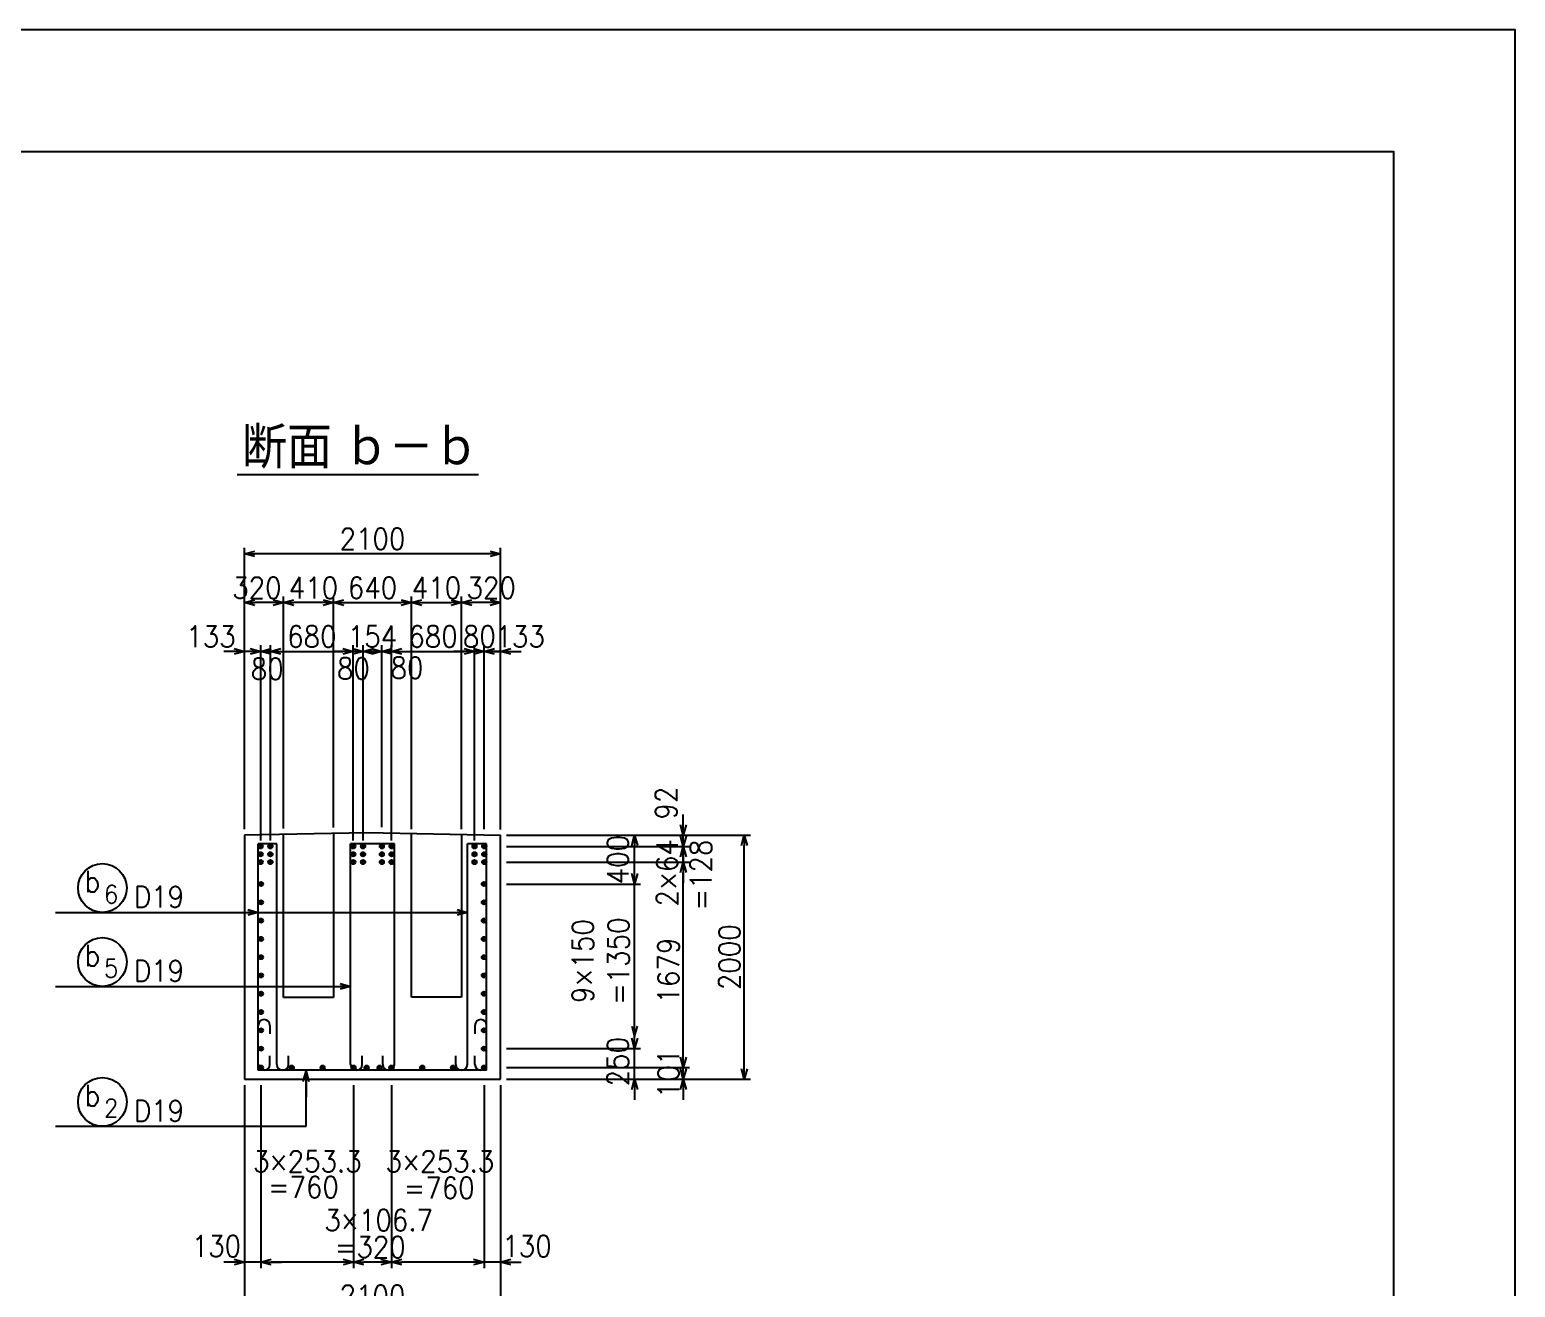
# Model space of a CAD drawing. Extents: x -24090 to 17960, y 77600 to 107300.
# Drawn here: x 5773 to 17960, y 96987 to 107300 of the extents above; entities that cross this region are included whole.
import ezdxf
from ezdxf.enums import TextEntityAlignment as Align

# ---------------------------------------------------------------- set-up
doc = ezdxf.new("R2010")
doc.units = 0
doc.header["$LTSCALE"] = 300
doc.header["$MEASUREMENT"] = 0
doc.layers.get('0').update_dxf_attribs({"linetype": 'CONTINUOUS'})
doc.layers.get('DEFPOINTS').update_dxf_attribs({"linetype": 'CONTINUOUS'})
for name, color, linetype in [('-ねじり鉄筋', 2, 'CONTINUOUS'), ('-コーベル', 2, 'CONTINUOUS'), ('-寸法', 1, 'CONTINUOUS'), ('-引き出し横', 1, 'CONTINUOUS'), ('-引き出し縦', 1, 'CONTINUOUS'), ('-構造', 3, 'CONTINUOUS'), ('-肋筋-桁', 3, 'CONTINUOUS'), ('-記号', 2, 'CONTINUOUS'), ('枠', 3, 'CONTINUOUS')]:
    doc.layers.add(name, color=color, linetype=linetype)
doc.styles.add('MS明朝', font='MS PMincho.ttf')
doc.styles.add('romans', font='ROMANS.shx', dxfattribs={"width": 0.9, "bigfont": 'EXTFONT.shx'})
doc.styles.add('ｽﾀｲﾙ1', font='ROMANS.shx', dxfattribs={"bigfont": 'EXTFONT.shx'})
doc.dimstyles.new('ST-50', dxfattribs={"dimscale": 50, "dimtxt": 3.5, "dimasz": 1.7, "dimexe": 1, "dimexo": 1, "dimgap": 1, "dimtad": 0, "dimdec": 0, "dimzin": 0, "dimdsep": 46, "dimtxsty": 'romans', "dimblk": 'OPEN30', "dimcen": 1, "dimdle": 3, "dimclrd": 1, "dimclre": 1, "dimclrt": 3, "dimaunit": 1, "dimadec": 0, "dimazin": 0, "dimtfac": 1, "dimtdec": 0, "dimtix": 1, "dimtmove": 2, "dimatfit": 3, "dimldrblk": 'OPEN30', "dimfxl": 0, "dimtvp": 0.7, "dimtolj": 1, "dimtzin": 0, "dimarcsym": 0})
doc.dimstyles.new('矢', dxfattribs={"dimscale": 50, "dimtxt": 3.5, "dimasz": 1.7, "dimexe": 1, "dimexo": 0.7, "dimgap": 0.09, "dimtad": 0, "dimdec": 0, "dimzin": 0, "dimdsep": 46, "dimtxsty": 'romans', "dimblk": 'OPEN30', "dimcen": 1, "dimdle": 1, "dimclrd": 1, "dimclre": 1, "dimclrt": 3, "dimaunit": 1, "dimadec": 0, "dimazin": 0, "dimtfac": 1, "dimtdec": 0, "dimtix": 1, "dimtmove": 2, "dimatfit": 3, "dimldrblk": 'OPEN30', "dimfxl": 0, "dimtvp": 0.7, "dimtolj": 1, "dimtzin": 0, "dimarcsym": 0})

# ---------------------------------------------------------------- blocks, each defined once
blk = doc.blocks.new('_Open30')
at = {"color": 0, "lineweight": -2}
for p, q in [((-1, 0.27), (0, 0)), ((0, 0), (-1, -0.27)), ((0, 0), (-1, 0))]:
    blk.add_line(p, q, dxfattribs=at)
blk = doc.blocks.new('*D57')
at = {"layer": '-寸法', "color": 1, "linetype": 'Continuous', "lineweight": -2}
for p, q in [((7855, 100750), (7855, 102652)), ((8265, 100758), (8265, 102652)), ((8180, 102602), (7940, 102602))]:
    blk.add_line(p, q, dxfattribs=at)
at = {"layer": 'DEFPOINTS', "color": 0, "linetype": 'Continuous'}
for p in [(7855, 102602), (7855, 100700), (8265, 100708)]:
    blk.add_point(p, dxfattribs=at)
at = {"layer": '-寸法', "color": 1, "linetype": 'Continuous', "lineweight": -2, "xscale": 85, "yscale": 85, "zscale": 85, "rotation": 180}
blk.add_blockref('_Open30', (7855, 102602), dxfattribs=at)
at = {"layer": '-寸法', "color": 1, "linetype": 'Continuous', "lineweight": -2, "xscale": 85, "yscale": 85, "zscale": 85}
blk.add_blockref('_Open30', (8265, 102602), dxfattribs=at)
at = {"layer": '-寸法', "color": 3, "linetype": 'Continuous', "insert": (8101, 102724), "char_height": 175, "attachment_point": 5, "style": 'romans'}
blk.add_mtext('\\A1;410', dxfattribs=at)
blk = doc.blocks.new('*D58')
at = {"layer": '-寸法', "color": 1, "linetype": 'Continuous', "lineweight": -2}
for p, q in [((7535, 100744), (7535, 103052)), ((9550, 103002), (7620, 103002)), ((9635, 100742), (9635, 103052))]:
    blk.add_line(p, q, dxfattribs=at)
at = {"layer": 'DEFPOINTS', "color": 0, "linetype": 'Continuous'}
for p in [(7535, 103002), (7535, 100694), (9635, 100692)]:
    blk.add_point(p, dxfattribs=at)
at = {"layer": '-寸法', "color": 1, "linetype": 'Continuous', "lineweight": -2, "xscale": 85, "yscale": 85, "zscale": 85, "rotation": 180}
blk.add_blockref('_Open30', (7535, 103002), dxfattribs=at)
at = {"layer": '-寸法', "color": 1, "linetype": 'Continuous', "lineweight": -2, "xscale": 85, "yscale": 85, "zscale": 85}
blk.add_blockref('_Open30', (9635, 103002), dxfattribs=at)
at = {"layer": '-寸法', "color": 3, "linetype": 'Continuous', "insert": (8585, 103124), "char_height": 175, "attachment_point": 5, "style": 'romans'}
blk.add_mtext('\\A1;2100', dxfattribs=at)
blk = doc.blocks.new('*D107')
at = {"layer": '-寸法', "color": 1, "linetype": 'Continuous', "lineweight": -2}
for p, q in [((9685, 100694), (10785, 100694)), ((10735, 100379), (10735, 100609)), ((9685, 100294), (10785, 100294))]:
    blk.add_line(p, q, dxfattribs=at)
at = {"layer": 'DEFPOINTS', "color": 0, "linetype": 'Continuous'}
for p in [(9635, 100694), (10735, 100694), (9635, 100294)]:
    blk.add_point(p, dxfattribs=at)
at = {"layer": '-寸法', "color": 1, "linetype": 'Continuous', "lineweight": -2, "xscale": 85, "yscale": 85, "zscale": 85}
for p, rotation in [((10735, 100694), 90), ((10735, 100294), 270)]:
    blk.add_blockref('_Open30', p, dxfattribs=dict(at, rotation=rotation))
at = {"layer": '-寸法', "color": 3, "linetype": 'Continuous', "insert": (10599, 100494), "char_height": 175, "attachment_point": 5, "rotation": 90, "style": 'romans'}
blk.add_mtext('\\A1;400', dxfattribs=at)
blk = doc.blocks.new('*D108')
at = {"layer": '-引き出し縦', "color": 1, "linetype": 'Continuous', "lineweight": -2}
for p, q in [((11135, 100779), (11135, 100864)), ((9685, 100694), (11185, 100694)), ((11135, 100602), (11135, 100694)), ((9685, 100602), (11185, 100602)), ((11135, 100517), (11135, 100432))]:
    blk.add_line(p, q, dxfattribs=at)
at = {"layer": 'DEFPOINTS', "color": 0, "linetype": 'Continuous'}
for p in [(9635, 100694), (11135, 100694), (9635, 100602)]:
    blk.add_point(p, dxfattribs=at)
at = {"layer": '-引き出し縦', "color": 1, "linetype": 'Continuous', "lineweight": -2, "xscale": 85, "yscale": 85, "zscale": 85}
for p, rotation in [((11135, 100694), 270), ((11135, 100602), 90)]:
    blk.add_blockref('_Open30', p, dxfattribs=dict(at, rotation=rotation))
at = {"layer": '-引き出し縦', "color": 3, "linetype": 'Continuous', "insert": (10994, 100958), "char_height": 175, "attachment_point": 5, "rotation": 90, "style": 'romans'}
blk.add_mtext('\\A1;92', dxfattribs=at)
blk = doc.blocks.new('*D109')
at = {"layer": '-引き出し縦', "color": 1, "linetype": 'Continuous', "lineweight": -2}
for p, q in [((11135, 100687), (11135, 100772)), ((9685, 100602), (11185, 100602)), ((11135, 100474), (11135, 100602)), ((9685, 100474), (11185, 100474)), ((11135, 100389), (11135, 100304))]:
    blk.add_line(p, q, dxfattribs=at)
at = {"layer": 'DEFPOINTS', "color": 0, "linetype": 'Continuous'}
for p in [(9635, 100602), (11135, 100602), (9635, 100474)]:
    blk.add_point(p, dxfattribs=at)
at = {"layer": '-引き出し縦', "color": 1, "linetype": 'Continuous', "lineweight": -2, "xscale": 85, "yscale": 85, "zscale": 85}
for p, rotation in [((11135, 100602), 270), ((11135, 100474), 90)]:
    blk.add_blockref('_Open30', p, dxfattribs=dict(at, rotation=rotation))
at = {"layer": '-引き出し縦', "color": 3, "linetype": 'Continuous', "insert": (11279, 100368), "char_height": 175, "attachment_point": 5, "rotation": 90, "style": 'romans'}
blk.add_mtext('\\A1;=128', dxfattribs=at)
blk = doc.blocks.new('*D110')
at = {"layer": '-引き出し縦', "color": 1, "linetype": 'Continuous', "lineweight": -2}
for p, q in [((11135, 98874), (11135, 98959)), ((9685, 98789), (11185, 98789)), ((11135, 98694), (11135, 98789)), ((9685, 98694), (11185, 98694)), ((11135, 98609), (11135, 98524))]:
    blk.add_line(p, q, dxfattribs=at)
at = {"layer": 'DEFPOINTS', "color": 0, "linetype": 'Continuous'}
for p in [(9635, 98789), (11135, 98789), (9635, 98694)]:
    blk.add_point(p, dxfattribs=at)
at = {"layer": '-引き出し縦', "color": 1, "linetype": 'Continuous', "lineweight": -2, "xscale": 85, "yscale": 85, "zscale": 85}
for p, rotation in [((11135, 98789), 270), ((11135, 98694), 90)]:
    blk.add_blockref('_Open30', p, dxfattribs=dict(at, rotation=rotation))
at = {"layer": '-引き出し縦', "color": 3, "linetype": 'Continuous', "insert": (11013, 98741), "char_height": 175, "attachment_point": 5, "rotation": 90, "style": 'romans'}
blk.add_mtext('\\A1;101', dxfattribs=at)
blk = doc.blocks.new('*D111')
at = {"layer": '-寸法', "color": 1, "linetype": 'Continuous', "lineweight": -2}
for p, q in [((10735, 99029), (10735, 99114)), ((9685, 98944), (10785, 98944)), ((10735, 98694), (10735, 98944)), ((9685, 98694), (10785, 98694)), ((10735, 98609), (10735, 98524))]:
    blk.add_line(p, q, dxfattribs=at)
at = {"layer": 'DEFPOINTS', "color": 0, "linetype": 'Continuous'}
for p in [(9635, 98944), (10735, 98944), (9635, 98694)]:
    blk.add_point(p, dxfattribs=at)
at = {"layer": '-寸法', "color": 1, "linetype": 'Continuous', "lineweight": -2, "xscale": 85, "yscale": 85, "zscale": 85}
for p, rotation in [((10735, 98944), 270), ((10735, 98694), 90)]:
    blk.add_blockref('_Open30', p, dxfattribs=dict(at, rotation=rotation))
at = {"layer": '-寸法', "color": 3, "linetype": 'Continuous', "insert": (10599, 98837), "char_height": 175, "attachment_point": 5, "rotation": 90, "style": 'romans'}
blk.add_mtext('\\A1;250', dxfattribs=at)
blk = doc.blocks.new('*D112')
at = {"layer": '-引き出し縦', "color": 1, "linetype": 'Continuous', "lineweight": -2}
for p, q in [((9735, 100474), (11185, 100474)), ((11135, 98779), (11135, 100389)), ((9685, 98694), (11185, 98694))]:
    blk.add_line(p, q, dxfattribs=at)
at = {"layer": 'DEFPOINTS', "color": 0, "linetype": 'Continuous'}
for p in [(9685, 100474), (11135, 100474), (9635, 98694)]:
    blk.add_point(p, dxfattribs=at)
at = {"layer": '-引き出し縦', "color": 1, "linetype": 'Continuous', "lineweight": -2, "xscale": 85, "yscale": 85, "zscale": 85}
for p, rotation in [((11135, 100474), 90), ((11135, 98694), 270)]:
    blk.add_blockref('_Open30', p, dxfattribs=dict(at, rotation=rotation))
at = {"layer": '-引き出し縦', "color": 3, "linetype": 'Continuous', "insert": (11013, 99584), "char_height": 175, "attachment_point": 5, "rotation": 90, "style": 'romans'}
blk.add_mtext('\\A1;1679', dxfattribs=at)
blk = doc.blocks.new('*D113')
at = {"layer": '-寸法', "color": 1, "linetype": 'Continuous', "lineweight": -2}
for p, q in [((9685, 100694), (11685, 100694)), ((11635, 98779), (11635, 100609)), ((9685, 98694), (11685, 98694))]:
    blk.add_line(p, q, dxfattribs=at)
at = {"layer": 'DEFPOINTS', "color": 0, "linetype": 'Continuous'}
for p in [(9635, 100694), (11635, 100694), (9635, 98694)]:
    blk.add_point(p, dxfattribs=at)
at = {"layer": '-寸法', "color": 1, "linetype": 'Continuous', "lineweight": -2, "xscale": 85, "yscale": 85, "zscale": 85}
for p, rotation in [((11635, 100694), 90), ((11635, 98694), 270)]:
    blk.add_blockref('_Open30', p, dxfattribs=dict(at, rotation=rotation))
at = {"layer": '-寸法', "color": 3, "linetype": 'Continuous', "insert": (11513, 99694), "char_height": 175, "attachment_point": 5, "rotation": 90, "style": 'romans'}
blk.add_mtext('\\A1;2000', dxfattribs=at)
blk = doc.blocks.new('*D114')
at = {"layer": '-寸法', "color": 1, "linetype": 'Continuous', "lineweight": -2}
for p, q in [((9502, 100745), (9502, 102252)), ((9635, 100742), (9635, 102252)), ((9417, 102202), (9332, 102202)), ((9635, 102202), (9502, 102202)), ((9720, 102202), (9805, 102202))]:
    blk.add_line(p, q, dxfattribs=at)
at = {"layer": 'DEFPOINTS', "color": 0, "linetype": 'Continuous'}
for p in [(9502, 102202), (9502, 100695), (9635, 100692)]:
    blk.add_point(p, dxfattribs=at)
at = {"layer": '-寸法', "color": 1, "linetype": 'Continuous', "lineweight": -2, "xscale": 85, "yscale": 85, "zscale": 85}
blk.add_blockref('_Open30', (9502, 102202), dxfattribs=at)
at = {"layer": '-寸法', "color": 1, "linetype": 'Continuous', "lineweight": -2, "xscale": 85, "yscale": 85, "zscale": 85, "rotation": 180}
blk.add_blockref('_Open30', (9635, 102202), dxfattribs=at)
at = {"layer": '-寸法', "color": 3, "linetype": 'Continuous', "insert": (9797, 102324), "char_height": 175, "attachment_point": 5, "style": 'romans'}
blk.add_mtext('\\A1;133', dxfattribs=at)
blk = doc.blocks.new('*D115')
at = {"layer": '-寸法', "color": 1, "linetype": 'Continuous', "lineweight": -2}
for p, q in [((9315, 100745), (9315, 102652)), ((9635, 100742), (9635, 102652)), ((9550, 102602), (9400, 102602))]:
    blk.add_line(p, q, dxfattribs=at)
at = {"layer": 'DEFPOINTS', "color": 0, "linetype": 'Continuous'}
for p in [(9315, 102602), (9315, 100695), (9635, 100692)]:
    blk.add_point(p, dxfattribs=at)
at = {"layer": '-寸法', "color": 1, "linetype": 'Continuous', "lineweight": -2, "xscale": 85, "yscale": 85, "zscale": 85, "rotation": 180}
blk.add_blockref('_Open30', (9315, 102602), dxfattribs=at)
at = {"layer": '-寸法', "color": 1, "linetype": 'Continuous', "lineweight": -2, "xscale": 85, "yscale": 85, "zscale": 85}
blk.add_blockref('_Open30', (9635, 102602), dxfattribs=at)
at = {"layer": '-寸法', "color": 3, "linetype": 'Continuous', "insert": (9559, 102724), "char_height": 175, "attachment_point": 5, "style": 'romans'}
blk.add_mtext('\\A1;320', dxfattribs=at)
blk = doc.blocks.new('*D116')
at = {"layer": '-寸法', "color": 1, "linetype": 'Continuous', "lineweight": -2}
for p, q in [((8662, 100761), (8662, 102252)), ((8742, 100760), (8742, 102252)), ((8577, 102202), (8492, 102202)), ((8742, 102202), (8662, 102202)), ((8827, 102202), (8912, 102202))]:
    blk.add_line(p, q, dxfattribs=at)
at = {"layer": 'DEFPOINTS', "color": 0, "linetype": 'Continuous'}
for p in [(8662, 102202), (8662, 100711), (8742, 100710)]:
    blk.add_point(p, dxfattribs=at)
at = {"layer": '-寸法', "color": 1, "linetype": 'Continuous', "lineweight": -2, "xscale": 85, "yscale": 85, "zscale": 85}
blk.add_blockref('_Open30', (8662, 102202), dxfattribs=at)
at = {"layer": '-寸法', "color": 1, "linetype": 'Continuous', "lineweight": -2, "xscale": 85, "yscale": 85, "zscale": 85, "rotation": 180}
blk.add_blockref('_Open30', (8742, 102202), dxfattribs=at)
at = {"layer": '-寸法', "color": 3, "linetype": 'Continuous', "insert": (8868, 102067), "char_height": 175, "attachment_point": 5, "style": 'romans'}
blk.add_mtext('\\A1;80', dxfattribs=at)
blk = doc.blocks.new('*D117')
at = {"layer": '-寸法', "color": 1, "linetype": 'Continuous', "lineweight": -2}
for p, q in [((7535, 100744), (7535, 102252)), ((7668, 100652), (7668, 102252)), ((7450, 102202), (7365, 102202)), ((7668, 102202), (7535, 102202)), ((7753, 102202), (7838, 102202))]:
    blk.add_line(p, q, dxfattribs=at)
at = {"layer": 'DEFPOINTS', "color": 0, "linetype": 'Continuous'}
for p in [(7535, 102202), (7535, 100694), (7668, 100602)]:
    blk.add_point(p, dxfattribs=at)
at = {"layer": '-寸法', "color": 1, "linetype": 'Continuous', "lineweight": -2, "xscale": 85, "yscale": 85, "zscale": 85}
blk.add_blockref('_Open30', (7535, 102202), dxfattribs=at)
at = {"layer": '-寸法', "color": 1, "linetype": 'Continuous', "lineweight": -2, "xscale": 85, "yscale": 85, "zscale": 85, "rotation": 180}
blk.add_blockref('_Open30', (7668, 102202), dxfattribs=at)
at = {"layer": '-寸法', "color": 3, "linetype": 'Continuous', "insert": (7260, 102324), "char_height": 175, "attachment_point": 5, "style": 'romans'}
blk.add_mtext('\\A1;133', dxfattribs=at)
blk = doc.blocks.new('*D118')
at = {"layer": '-寸法', "color": 1, "linetype": 'Continuous', "lineweight": -2}
for p, q in [((7535, 100744), (7535, 102652)), ((7855, 100754), (7855, 102652)), ((7770, 102602), (7620, 102602))]:
    blk.add_line(p, q, dxfattribs=at)
at = {"layer": 'DEFPOINTS', "color": 0, "linetype": 'Continuous'}
for p in [(7535, 102602), (7535, 100694), (7855, 100704)]:
    blk.add_point(p, dxfattribs=at)
at = {"layer": '-寸法', "color": 1, "linetype": 'Continuous', "lineweight": -2, "xscale": 85, "yscale": 85, "zscale": 85, "rotation": 180}
blk.add_blockref('_Open30', (7535, 102602), dxfattribs=at)
at = {"layer": '-寸法', "color": 1, "linetype": 'Continuous', "lineweight": -2, "xscale": 85, "yscale": 85, "zscale": 85}
blk.add_blockref('_Open30', (7855, 102602), dxfattribs=at)
at = {"layer": '-寸法', "color": 3, "linetype": 'Continuous', "insert": (7637, 102724), "char_height": 175, "attachment_point": 5, "style": 'romans'}
blk.add_mtext('\\A1;320', dxfattribs=at)
blk = doc.blocks.new('*D119')
at = {"layer": '-寸法', "color": 1, "linetype": 'Continuous', "lineweight": -2}
for p, q in [((7668, 100747), (7668, 102252)), ((7748, 100748), (7748, 102252)), ((7583, 102202), (7498, 102202)), ((7748, 102202), (7668, 102202)), ((7833, 102202), (7918, 102202))]:
    blk.add_line(p, q, dxfattribs=at)
at = {"layer": 'DEFPOINTS', "color": 0, "linetype": 'Continuous'}
for p in [(7668, 102202), (7668, 100697), (7748, 100698)]:
    blk.add_point(p, dxfattribs=at)
at = {"layer": '-寸法', "color": 1, "linetype": 'Continuous', "lineweight": -2, "xscale": 85, "yscale": 85, "zscale": 85}
blk.add_blockref('_Open30', (7668, 102202), dxfattribs=at)
at = {"layer": '-寸法', "color": 1, "linetype": 'Continuous', "lineweight": -2, "xscale": 85, "yscale": 85, "zscale": 85, "rotation": 180}
blk.add_blockref('_Open30', (7748, 102202), dxfattribs=at)
at = {"layer": '-寸法', "color": 3, "linetype": 'Continuous', "insert": (7722, 102058), "char_height": 175, "attachment_point": 5, "style": 'romans'}
blk.add_mtext('\\A1;80', dxfattribs=at)
blk = doc.blocks.new('*D124')
at = {"layer": '-構造', "color": 1, "linetype": 'Continuous', "lineweight": -2}
for p, q in [((8265, 100762), (8265, 102652)), ((8905, 100745), (8905, 102652)), ((8350, 102602), (8820, 102602))]:
    blk.add_line(p, q, dxfattribs=at)
at = {"layer": 'DEFPOINTS', "color": 0, "linetype": 'Continuous'}
for p in [(8905, 102602), (8265, 100712), (8905, 100695)]:
    blk.add_point(p, dxfattribs=at)
at = {"layer": '-構造', "color": 1, "linetype": 'Continuous', "lineweight": -2, "xscale": 85, "yscale": 85, "zscale": 85, "rotation": 180}
blk.add_blockref('_Open30', (8265, 102602), dxfattribs=at)
at = {"layer": '-構造', "color": 1, "linetype": 'Continuous', "lineweight": -2, "xscale": 85, "yscale": 85, "zscale": 85}
blk.add_blockref('_Open30', (8905, 102602), dxfattribs=at)
at = {"layer": '-構造', "color": 3, "linetype": 'Continuous', "insert": (8585, 102724), "char_height": 175, "attachment_point": 5, "style": 'romans'}
blk.add_mtext('\\A1;640', dxfattribs=at)
blk = doc.blocks.new('*D125')
at = {"layer": '-構造', "color": 1, "linetype": 'Continuous', "lineweight": -2}
for p, q in [((8905, 100795), (8905, 102652)), ((9315, 100795), (9315, 102652)), ((8990, 102602), (9230, 102602))]:
    blk.add_line(p, q, dxfattribs=at)
at = {"layer": 'DEFPOINTS', "color": 0, "linetype": 'Continuous'}
for p in [(9315, 102602), (8905, 100745), (9315, 100745)]:
    blk.add_point(p, dxfattribs=at)
at = {"layer": '-構造', "color": 1, "linetype": 'Continuous', "lineweight": -2, "xscale": 85, "yscale": 85, "zscale": 85, "rotation": 180}
blk.add_blockref('_Open30', (8905, 102602), dxfattribs=at)
at = {"layer": '-構造', "color": 1, "linetype": 'Continuous', "lineweight": -2, "xscale": 85, "yscale": 85, "zscale": 85}
blk.add_blockref('_Open30', (9315, 102602), dxfattribs=at)
at = {"layer": '-構造', "color": 3, "linetype": 'Continuous', "insert": (9110, 102724), "char_height": 175, "attachment_point": 5, "style": 'romans'}
blk.add_mtext('\\A1;410', dxfattribs=at)
blk = doc.blocks.new('*D127')
at = {"layer": '-構造', "color": 1, "linetype": 'Continuous', "lineweight": -2}
for p, q in [((9422, 100652), (9422, 102252)), ((9502, 100795), (9502, 102252)), ((9337, 102202), (9252, 102202)), ((9502, 102202), (9422, 102202)), ((9587, 102202), (9672, 102202))]:
    blk.add_line(p, q, dxfattribs=at)
at = {"layer": 'DEFPOINTS', "color": 0, "linetype": 'Continuous'}
for p in [(9422, 102202), (9502, 100745), (9422, 100602)]:
    blk.add_point(p, dxfattribs=at)
at = {"layer": '-構造', "color": 1, "linetype": 'Continuous', "lineweight": -2, "xscale": 85, "yscale": 85, "zscale": 85}
blk.add_blockref('_Open30', (9422, 102202), dxfattribs=at)
at = {"layer": '-構造', "color": 1, "linetype": 'Continuous', "lineweight": -2, "xscale": 85, "yscale": 85, "zscale": 85, "rotation": 180}
blk.add_blockref('_Open30', (9502, 102202), dxfattribs=at)
at = {"layer": '-構造', "color": 3, "linetype": 'Continuous', "insert": (9462, 102324), "char_height": 175, "attachment_point": 5, "style": 'romans'}
blk.add_mtext('\\A1;80', dxfattribs=at)
blk = doc.blocks.new('*D128')
at = {"layer": '-構造', "color": 1, "linetype": 'Continuous', "lineweight": -2}
for p, q in [((8508, 100652), (8508, 102252)), ((8662, 100811), (8662, 102252)), ((8423, 102202), (8338, 102202)), ((8662, 102202), (8508, 102202)), ((8747, 102202), (8832, 102202))]:
    blk.add_line(p, q, dxfattribs=at)
at = {"layer": 'DEFPOINTS', "color": 0, "linetype": 'Continuous'}
for p in [(8508, 102202), (8662, 100761), (8508, 100602)]:
    blk.add_point(p, dxfattribs=at)
at = {"layer": '-構造', "color": 1, "linetype": 'Continuous', "lineweight": -2, "xscale": 85, "yscale": 85, "zscale": 85}
blk.add_blockref('_Open30', (8508, 102202), dxfattribs=at)
at = {"layer": '-構造', "color": 1, "linetype": 'Continuous', "lineweight": -2, "xscale": 85, "yscale": 85, "zscale": 85, "rotation": 180}
blk.add_blockref('_Open30', (8662, 102202), dxfattribs=at)
at = {"layer": '-構造', "color": 3, "linetype": 'Continuous', "insert": (8585, 102324), "char_height": 175, "attachment_point": 5, "style": 'romans'}
blk.add_mtext('\\A1;154', dxfattribs=at)
blk = doc.blocks.new('*D129')
at = {"layer": '-構造', "color": 1, "linetype": 'Continuous', "lineweight": -2}
for p, q in [((8428, 100652), (8428, 102252)), ((8508, 100652), (8508, 102252)), ((8343, 102202), (8258, 102202)), ((8508, 102202), (8428, 102202)), ((8593, 102202), (8678, 102202))]:
    blk.add_line(p, q, dxfattribs=at)
at = {"layer": 'DEFPOINTS', "color": 0, "linetype": 'Continuous'}
for p in [(8428, 102202), (8428, 100602), (8508, 100602)]:
    blk.add_point(p, dxfattribs=at)
at = {"layer": '-構造', "color": 1, "linetype": 'Continuous', "lineweight": -2, "xscale": 85, "yscale": 85, "zscale": 85}
blk.add_blockref('_Open30', (8428, 102202), dxfattribs=at)
at = {"layer": '-構造', "color": 1, "linetype": 'Continuous', "lineweight": -2, "xscale": 85, "yscale": 85, "zscale": 85, "rotation": 180}
blk.add_blockref('_Open30', (8508, 102202), dxfattribs=at)
at = {"layer": '-構造', "color": 3, "linetype": 'Continuous', "insert": (8429, 102061), "char_height": 175, "attachment_point": 5, "style": 'romans'}
blk.add_mtext('\\A1;80', dxfattribs=at)
blk = doc.blocks.new('*D152')
at = {"layer": '-構造', "color": 1, "linetype": 'Continuous', "lineweight": -2}
for p, q in [((8742, 100652), (8742, 102252)), ((9422, 100652), (9422, 102252)), ((8827, 102202), (9337, 102202))]:
    blk.add_line(p, q, dxfattribs=at)
at = {"layer": 'DEFPOINTS', "color": 0, "linetype": 'Continuous'}
for p in [(9422, 102202), (8742, 100602), (9422, 100602)]:
    blk.add_point(p, dxfattribs=at)
at = {"layer": '-構造', "color": 1, "linetype": 'Continuous', "lineweight": -2, "xscale": 85, "yscale": 85, "zscale": 85, "rotation": 180}
blk.add_blockref('_Open30', (8742, 102202), dxfattribs=at)
at = {"layer": '-構造', "color": 1, "linetype": 'Continuous', "lineweight": -2, "xscale": 85, "yscale": 85, "zscale": 85}
blk.add_blockref('_Open30', (9422, 102202), dxfattribs=at)
at = {"layer": '-構造', "color": 3, "linetype": 'Continuous', "insert": (9082, 102324), "char_height": 175, "attachment_point": 5, "style": 'romans'}
blk.add_mtext('\\A1;680', dxfattribs=at)
blk = doc.blocks.new('*D153')
at = {"layer": '-構造', "color": 1, "linetype": 'Continuous', "lineweight": -2}
for p, q in [((7748, 100652), (7748, 102252)), ((8428, 100652), (8428, 102252)), ((7833, 102202), (8343, 102202))]:
    blk.add_line(p, q, dxfattribs=at)
at = {"layer": 'DEFPOINTS', "color": 0, "linetype": 'Continuous'}
for p in [(8428, 102202), (7748, 100602), (8428, 100602)]:
    blk.add_point(p, dxfattribs=at)
at = {"layer": '-構造', "color": 1, "linetype": 'Continuous', "lineweight": -2, "xscale": 85, "yscale": 85, "zscale": 85, "rotation": 180}
blk.add_blockref('_Open30', (7748, 102202), dxfattribs=at)
at = {"layer": '-構造', "color": 1, "linetype": 'Continuous', "lineweight": -2, "xscale": 85, "yscale": 85, "zscale": 85}
blk.add_blockref('_Open30', (8428, 102202), dxfattribs=at)
at = {"layer": '-構造', "color": 3, "linetype": 'Continuous', "insert": (8088, 102324), "char_height": 175, "attachment_point": 5, "style": 'romans'}
blk.add_mtext('\\A1;680', dxfattribs=at)
blk = doc.blocks.new('*D158')
at = {"layer": '-寸法', "color": 1, "linetype": 'Continuous', "lineweight": -2}
for p, q in [((9500, 98644), (9500, 97144)), ((8740, 98594), (8740, 97144)), ((9415, 97194), (8825, 97194))]:
    blk.add_line(p, q, dxfattribs=at)
at = {"layer": 'DEFPOINTS', "color": 0, "linetype": 'Continuous'}
for p in [(8740, 98644), (9500, 98694), (8740, 97194)]:
    blk.add_point(p, dxfattribs=at)
at = {"layer": '-寸法', "color": 1, "linetype": 'Continuous', "lineweight": -2, "xscale": 85, "yscale": 85, "zscale": 85, "rotation": 180}
blk.add_blockref('_Open30', (8740, 97194), dxfattribs=at)
at = {"layer": '-寸法', "color": 1, "linetype": 'Continuous', "lineweight": -2, "xscale": 85, "yscale": 85, "zscale": 85}
blk.add_blockref('_Open30', (9500, 97194), dxfattribs=at)
at = {"layer": '-寸法', "color": 3, "linetype": 'Continuous', "insert": (9133, 97802), "char_height": 175, "attachment_point": 5, "style": 'romans'}
blk.add_mtext('\\A1;=760', dxfattribs=at)
blk = doc.blocks.new('*D155')
at = {"layer": '-寸法', "color": 1, "linetype": 'Continuous', "lineweight": -2}
for p, q in [((7535, 98644), (7535, 96744)), ((9635, 98644), (9635, 96744)), ((9550, 96794), (7620, 96794))]:
    blk.add_line(p, q, dxfattribs=at)
at = {"layer": 'DEFPOINTS', "color": 0, "linetype": 'Continuous'}
for p in [(7535, 98694), (9635, 98694), (7535, 96794)]:
    blk.add_point(p, dxfattribs=at)
at = {"layer": '-寸法', "color": 1, "linetype": 'Continuous', "lineweight": -2, "xscale": 85, "yscale": 85, "zscale": 85, "rotation": 180}
blk.add_blockref('_Open30', (7535, 96794), dxfattribs=at)
at = {"layer": '-寸法', "color": 1, "linetype": 'Continuous', "lineweight": -2, "xscale": 85, "yscale": 85, "zscale": 85}
blk.add_blockref('_Open30', (9635, 96794), dxfattribs=at)
at = {"layer": '-寸法', "color": 3, "linetype": 'Continuous', "insert": (8585, 96917), "char_height": 175, "attachment_point": 5, "style": 'romans'}
blk.add_mtext('\\A1;2100', dxfattribs=at)
blk = doc.blocks.new('*D160')
at = {"layer": '-寸法', "color": 1, "linetype": 'Continuous', "lineweight": -2}
for p, q in [((7535, 98644), (7535, 97144)), ((7670, 98644), (7670, 97144)), ((7450, 97194), (7365, 97194)), ((7670, 97194), (7535, 97194)), ((7755, 97194), (7840, 97194))]:
    blk.add_line(p, q, dxfattribs=at)
at = {"layer": 'DEFPOINTS', "color": 0, "linetype": 'Continuous'}
for p in [(7535, 98694), (7670, 98694), (7535, 97194)]:
    blk.add_point(p, dxfattribs=at)
at = {"layer": '-寸法', "color": 1, "linetype": 'Continuous', "lineweight": -2, "xscale": 85, "yscale": 85, "zscale": 85}
blk.add_blockref('_Open30', (7535, 97194), dxfattribs=at)
at = {"layer": '-寸法', "color": 1, "linetype": 'Continuous', "lineweight": -2, "xscale": 85, "yscale": 85, "zscale": 85, "rotation": 180}
blk.add_blockref('_Open30', (7670, 97194), dxfattribs=at)
at = {"layer": '-寸法', "color": 3, "linetype": 'Continuous', "insert": (7305, 97325), "char_height": 175, "attachment_point": 5, "style": 'romans'}
blk.add_mtext('\\A1;130', dxfattribs=at)
blk = doc.blocks.new('*D159')
at = {"layer": '-寸法', "color": 1, "linetype": 'Continuous', "lineweight": -2}
for p, q in [((8430, 98644), (8430, 97144)), ((8740, 98644), (8740, 97144)), ((8655, 97194), (8515, 97194))]:
    blk.add_line(p, q, dxfattribs=at)
at = {"layer": 'DEFPOINTS', "color": 0, "linetype": 'Continuous'}
for p in [(8430, 98694), (8740, 98694), (8430, 97194)]:
    blk.add_point(p, dxfattribs=at)
at = {"layer": '-寸法', "color": 1, "linetype": 'Continuous', "lineweight": -2, "xscale": 85, "yscale": 85, "zscale": 85, "rotation": 180}
blk.add_blockref('_Open30', (8430, 97194), dxfattribs=at)
at = {"layer": '-寸法', "color": 1, "linetype": 'Continuous', "lineweight": -2, "xscale": 85, "yscale": 85, "zscale": 85}
blk.add_blockref('_Open30', (8740, 97194), dxfattribs=at)
at = {"layer": '-寸法', "color": 3, "linetype": 'Continuous', "insert": (8568, 97317), "char_height": 175, "attachment_point": 5, "style": 'romans'}
blk.add_mtext('\\A1;=320', dxfattribs=at)
blk = doc.blocks.new('*D156')
at = {"layer": '-寸法', "color": 1, "linetype": 'Continuous', "lineweight": -2}
for p, q in [((7670, 98594), (7670, 97144)), ((8430, 98594), (8430, 97144)), ((8345, 97194), (7755, 97194))]:
    blk.add_line(p, q, dxfattribs=at)
at = {"layer": 'DEFPOINTS', "color": 0, "linetype": 'Continuous'}
for p in [(7670, 98644), (8430, 98644), (7670, 97194)]:
    blk.add_point(p, dxfattribs=at)
at = {"layer": '-寸法', "color": 1, "linetype": 'Continuous', "lineweight": -2, "xscale": 85, "yscale": 85, "zscale": 85, "rotation": 180}
blk.add_blockref('_Open30', (7670, 97194), dxfattribs=at)
at = {"layer": '-寸法', "color": 1, "linetype": 'Continuous', "lineweight": -2, "xscale": 85, "yscale": 85, "zscale": 85}
blk.add_blockref('_Open30', (8430, 97194), dxfattribs=at)
at = {"layer": '-寸法', "color": 3, "linetype": 'Continuous', "insert": (8019, 97809), "char_height": 175, "attachment_point": 5, "style": 'romans'}
blk.add_mtext('\\A1;=760', dxfattribs=at)
blk = doc.blocks.new('*D157')
at = {"layer": '-寸法', "color": 1, "linetype": 'Continuous', "lineweight": -2}
for p, q in [((9500, 98644), (9500, 97144)), ((9635, 98644), (9635, 97144)), ((9415, 97194), (9330, 97194)), ((9635, 97194), (9500, 97194)), ((9720, 97194), (9805, 97194))]:
    blk.add_line(p, q, dxfattribs=at)
at = {"layer": 'DEFPOINTS', "color": 0, "linetype": 'Continuous'}
for p in [(9500, 98694), (9635, 98694), (9500, 97194)]:
    blk.add_point(p, dxfattribs=at)
at = {"layer": '-寸法', "color": 1, "linetype": 'Continuous', "lineweight": -2, "xscale": 85, "yscale": 85, "zscale": 85}
blk.add_blockref('_Open30', (9500, 97194), dxfattribs=at)
at = {"layer": '-寸法', "color": 1, "linetype": 'Continuous', "lineweight": -2, "xscale": 85, "yscale": 85, "zscale": 85, "rotation": 180}
blk.add_blockref('_Open30', (9635, 97194), dxfattribs=at)
at = {"layer": '-寸法', "color": 3, "linetype": 'Continuous', "insert": (9853, 97325), "char_height": 175, "attachment_point": 5, "style": 'romans'}
blk.add_mtext('\\A1;130', dxfattribs=at)

msp = doc.modelspace()

# ---------------------------------------------------------------- linework, layer by layer
at = {"layer": '-ねじり鉄筋', "color": 2, "linetype": 'Continuous'}
for centre, radius in [((7670.8, 100293.9), 17.5), ((7670.8, 100293.9), 8.75), ((9499, 100293.9), 17.5), ((9499, 100293.9), 8.75), ((7670.8, 100143.9), 17.5), ((7670.8, 100143.9), 8.75), ((9499, 100143.9), 17.5), ((9499, 100143.9), 8.75), ((7670.8, 99993.9), 17.5), ((7670.8, 99993.9), 8.75), ((9499, 99993.9), 17.5), ((9499, 99993.9), 8.75), ((7670.8, 99843.9), 17.5), ((7670.8, 99843.9), 8.75), ((9499, 99843.9), 17.5), ((9499, 99843.9), 8.75), ((7670.8, 99693.9), 17.5), ((7670.8, 99693.9), 8.75), ((9499, 99693.9), 17.5), ((9499, 99693.9), 8.75), ((7670.8, 99543.9), 17.5), ((7670.8, 99543.9), 8.75), ((9499, 99543.9), 17.5), ((9499, 99543.9), 8.75), ((7670.8, 99393.9), 17.5), ((7670.8, 99393.9), 8.75), ((9499, 99393.9), 17.5), ((9499, 99393.9), 8.75), ((7670.8, 99243.9), 17.5), ((7670.8, 99243.9), 8.75), ((9499, 99243.9), 17.5), ((9499, 99243.9), 8.75), ((7670.8, 99093.9), 17.5), ((7670.8, 99093.9), 8.75), ((9499, 99093.9), 17.5), ((9499, 99093.9), 8.75), ((7670.8, 98943.9), 17.5), ((9499, 98943.9), 17.5), ((7670.8, 98943.9), 8.75), ((9499, 98943.9), 8.75), ((7670, 98788.9), 17.5), ((7670, 98788.9), 8.75), ((7923.3, 98788.9), 17.5), ((7923.3, 98788.9), 8.75), ((8176.6, 98788.9), 17.5), ((8176.6, 98788.9), 8.75), ((8429.9, 98788.9), 17.5), ((8429.9, 98788.9), 8.75), ((8536.6, 98788.9), 17.5), ((8536.6, 98788.9), 8.75), ((8643.3, 98788.9), 17.5), ((8643.3, 98788.9), 8.75), ((8740.1, 98788.9), 17.5), ((8740.1, 98788.9), 8.75), ((8993.4, 98788.9), 17.5), ((8993.4, 98788.9), 8.75), ((9246.7, 98788.9), 17.5), ((9246.7, 98788.9), 8.75), ((9500, 98788.9), 17.5), ((9500, 98788.9), 8.75)]:
    msp.add_circle(centre, radius, dxfattribs=at)
at = {"layer": '-コーベル', "color": 2, "linetype": 'Continuous'}
for centre, radius in [((7668, 100601.9), 17.5), ((7668, 100537.9), 17.5), ((7668, 100601.9), 8.75), ((7668, 100537.9), 8.75), ((7748, 100601.9), 17.5), ((7748, 100537.9), 17.5), ((7748, 100601.9), 8.75), ((7748, 100537.9), 8.75), ((8428, 100601.9), 17.5), ((8428, 100537.9), 17.5), ((8428, 100601.9), 8.75), ((8428, 100537.9), 8.75), ((8508, 100601.9), 17.5), ((8508, 100537.9), 17.5), ((8508, 100601.9), 8.75), ((8508, 100537.9), 8.75), ((8662, 100601.9), 17.5), ((8662, 100537.9), 17.5), ((8662, 100601.9), 8.75), ((8662, 100537.9), 8.75), ((8742, 100601.9), 17.5), ((8742, 100537.9), 17.5), ((8742, 100601.9), 8.75), ((8742, 100537.9), 8.75), ((9422, 100601.9), 17.5), ((9422, 100537.9), 17.5), ((9422, 100601.9), 8.75), ((9422, 100537.9), 8.75), ((9502, 100601.9), 17.5), ((9502, 100537.9), 17.5), ((9502, 100601.9), 8.75), ((9502, 100537.9), 8.75), ((7668, 100473.9), 17.5), ((7668, 100473.9), 8.75), ((7748, 100473.9), 17.5), ((7748, 100473.9), 8.75), ((8428, 100473.9), 17.5), ((8428, 100473.9), 8.75), ((8508, 100473.9), 17.5), ((8508, 100473.9), 8.75), ((8662, 100473.9), 17.5), ((8662, 100473.9), 8.75), ((8742, 100473.9), 17.5), ((8742, 100473.9), 8.75), ((9422, 100473.9), 17.5), ((9422, 100473.9), 8.75), ((9502, 100473.9), 17.5), ((9502, 100473.9), 8.75)]:
    msp.add_circle(centre, radius, dxfattribs=at)
at = {"layer": '-寸法', "linetype": 'Continuous'}
msp.add_line((10735, 99183.1), (10735, 100154.6), dxfattribs=at)
at = {"layer": '-引き出し横', "linetype": 'Continuous'}
for p, q in [((8039.9, 98307), (8039.9, 98759)), ((5985.2, 98307), (8039.9, 98307))]:
    msp.add_line(p, q, dxfattribs=at)
at = {"layer": '-引き出し横', "linetype": 'Continuous', "flags": 128}
for points in [[(5985.2, 100061.4), (9363.9, 100061.4)], [(5985.2, 99454.6), (8405.6, 99454.6)]]:
    msp.add_lwpolyline(points, dxfattribs=at)
at = {"layer": '-引き出し横', "linetype": 'Continuous'}
for centre in [(6369.4, 100261.4), (6369.4, 99654.6), (6369.4, 98507)]:
    msp.add_circle(centre, 200, dxfattribs=at)
at = {"layer": '-引き出し縦', "color": 1, "linetype": 'Continuous'}
msp.add_line((10735, 99043.9), (10735, 100443.9), dxfattribs=at)
at = {"layer": '-構造', "color": 3, "linetype": 'Continuous'}
for p, q in [((8535, 100713.9), (7535, 100693.9)), ((7535, 100693.9), (7535, 98693.9)), ((7855, 99363.9), (7855, 100700.3)), ((8265, 100708.5), (8265, 99363.9)), ((9635, 100691.9), (8535, 100713.9)), ((8905, 99364.9), (8905, 100706.5)), ((9315, 100698.3), (9315, 99364.9)), ((9635, 98693.9), (9635, 100693.9)), ((8265, 99363.9), (7855, 99363.9)), ((9315, 99364.9), (8905, 99364.9)), ((7535, 98693.9), (9635, 98693.9))]:
    msp.add_line(p, q, dxfattribs=at)
at = {"layer": '-肋筋-桁', "color": 3, "linetype": 'Continuous'}
for p, q in [((7648.3, 98766.4), (7648.3, 100624.4)), ((7800.8, 100624.4), (7648.3, 100624.4)), ((7800.8, 98814.4), (7800.8, 100624.4)), ((8405.6, 98814.4), (8405.6, 100624.4)), ((8765, 100624.4), (8405.6, 100624.4)), ((8765, 98814.4), (8765, 100624.4)), ((9521.5, 100624.4), (9363.9, 100624.4)), ((9363.9, 98814.4), (9363.9, 100624.4)), ((9521.5, 98766.4), (9521.5, 100624.4)), ((7744.3, 99134.4), (7744.3, 99064.4)), ((9425.5, 99134.4), (9425.5, 99064.4)), ((7744.3, 98814.4), (7744.3, 98884.4)), ((7896.8, 98814.4), (7896.8, 98884.4)), ((8501.6, 98814.4), (8501.6, 98884.4)), ((8669, 98814.4), (8669, 98884.4)), ((9267.9, 98814.4), (9267.9, 98884.4)), ((9425.5, 98814.4), (9425.5, 98884.4)), ((9521.5, 98766.4), (7648.3, 98766.4))]:
    msp.add_line(p, q, dxfattribs=at)
for centre, start, end in [((7696.3, 99134.4), 0, 180), ((9473.5, 99134.4), 0, 180), ((7696.3, 98814.4), 180, 0), ((7848.8, 98814.4), 180, 0), ((8453.6, 98814.4), 180, 0), ((8717, 98814.4), 180, 0), ((9315.9, 98814.4), 180, 0), ((9473.5, 98814.4), 180, 0)]:
    msp.add_arc(centre, 48, start, end, dxfattribs=at)
at = {"layer": '-記号', "linetype": 'Continuous'}
msp.add_line((7476, 103651.6), (9455.4, 103651.6), dxfattribs=at)
at = {"layer": '枠', "color": 1, "linetype": 'Continuous', "flags": 128}
msp.add_lwpolyline([(-24089.6, 107300.4), (-24089.6, 77600.4), (17960.4, 77600.4), (17960.4, 107300.4), (-24089.6, 107300.4)], dxfattribs=at)
at = {"layer": '枠', "color": 2, "linetype": 'Continuous', "flags": 128}
msp.add_lwpolyline([(-22589.6, 78600.4), (-22589.6, 106300.4), (16960.4, 106300.4), (16960.4, 78600.4), (-22589.6, 78600.4)], dxfattribs=at)

# ---------------------------------------------------------------- block references
at = {"layer": '-引き出し横', "color": 1, "linetype": 'Continuous', "extrusion": (0, 0, -1), "xscale": -85, "yscale": 85, "zscale": 85}
for p in [(-7648.1, 100061.4), (-9363.9, 100061.4), (-8405.6, 99454.6)]:
    msp.add_blockref('_Open30', p, dxfattribs=at)
at = {"layer": '-引き出し縦', "color": 1, "linetype": 'Continuous', "xscale": -85, "yscale": 85, "zscale": 85, "rotation": 90}
msp.add_blockref('_Open30', (10735, 99043.9), dxfattribs=at)

# ---------------------------------------------------------------- texts
at = {"layer": '-寸法', "color": 3, "linetype": 'Continuous', "style": 'romans', "width": 0.9}
msp.add_text('2×64', height=175, rotation=90, dxfattribs=at).set_placement((11089.1, 100385.6), align=Align.CENTER)
for s, p in [('3×253.3', (8051.4, 97932)), ('3×253.3', (9138.5, 97932)), ('3×106.7', (8635.9, 97449.9))]:
    msp.add_text(s, height=175, dxfattribs=at).set_placement(p, align=Align.CENTER)
at = {"layer": '-引き出し横', "color": 3, "style": 'ｽﾀｲﾙ1', "width": 0.9}
for s, height, p in [('b', 175, (6223.6, 100227.4)), ('6', 150, (6383.7, 100134.8)), ('D19', 175, (6627.7, 100101.8)), ('b', 175, (6223.6, 99620.6)), ('5', 150, (6383.7, 99528.1)), ('D19', 175, (6627.7, 99495)), ('b', 175, (6223.6, 98473.1)), ('2', 150, (6383.7, 98380.5)), ('D19', 175, (6627.7, 98347.5))]:
    msp.add_text(s, height=height, dxfattribs=at).set_placement(p)
at = {"layer": '-引き出し縦', "color": 3, "linetype": 'Continuous', "insert": (10457.1, 99662), "char_height": 175, "attachment_point": 5, "rotation": 90, "style": 'romans'}
msp.add_mtext('9×150\\P=1350', dxfattribs=at)
at = {"layer": '-記号', "style": 'MS明朝', "width": 0.9}
msp.add_text('断面 ｂ－ｂ', height=300, dxfattribs=at).set_placement((8484.9, 103736.6), align=Align.CENTER)

# ---------------------------------------------------------------- dimensions: what is measured, and where the dimension line sits
at = {"layer": '-寸法', "linetype": 'Continuous'}
for base, p1, p2, angle, picture, middle in [((7535, 103001.7), (9635, 100691.9), (7535, 100693.9), 180, '*D58', (8585, 103124.2)), ((11635, 100693.9), (9635, 98693.9), (9635, 100693.9), 90, '*D113', (11512.5, 99693.9)), ((7535, 96794), (9635, 98693.9), (7535, 98693.9), 180, '*D155', (8585, 96916.5))]:
    dim = msp.add_linear_dim(base=base, p1=p1, p2=p2, angle=angle, dimstyle='ST-50', dxfattribs=at)
    dim.commit()
    dim.dimension.update_dxf_attribs({"geometry": picture, "text_midpoint": middle})
for base, p1, p2, angle, picture, middle in [((7535, 102601.7), (7855, 100704.3), (7535, 100693.9), 180, '*D118', (7637.3, 102724.2)), ((7855, 102601.7), (8265, 100708.5), (7855, 100700.3), 180, '*D57', (8101.3, 102724.2)), ((9315, 102601.7), (9635, 100691.9), (9315, 100694.9), 180, '*D115', (9559.2, 102724.2)), ((10735, 100693.9), (9635, 100293.9), (9635, 100693.9), 90, '*D107', (10599.3, 100493.9)), ((10735, 98943.9), (9635, 98693.9), (9635, 98943.9), 90, '*D111', (10599.3, 98837.3))]:
    dim = msp.add_linear_dim(base=base, p1=p1, p2=p2, angle=angle, dimstyle='ST-50', dxfattribs=at)
    dim.commit()
    dim.dimension.update_dxf_attribs({"geometry": picture, "text_midpoint": middle, "dimtype": 160})
for base, p1, p2, text, picture, middle in [((7535, 102201.7), (7668, 100601.9), (7535, 100693.9), '133', '*D117', (7259.5, 102324.2)), ((9502, 102201.7), (9635, 100691.9), (9502, 100694.5), '133', '*D114', (9797.3, 102324.2)), ((7535, 97194), (7670, 98693.9), (7535, 98693.9), '130', '*D160', (7304.7, 97324.8)), ((7670, 97194), (8429.9, 98643.9), (7670, 98643.9), '=<>', '*D156', (8018.9, 97809)), ((8429.9, 97194), (8740.1, 98693.9), (8429.9, 98693.9), '=320', '*D159', (8567.9, 97316.5)), ((8740.1, 97194), (9500, 98693.9), (8740.1, 98643.9), '=<>', '*D158', (9133.1, 97801.7)), ((9500, 97194), (9635, 98693.9), (9500, 98693.9), '130', '*D157', (9852.7, 97324.8))]:
    dim = msp.add_linear_dim(base=base, p1=p1, p2=p2, angle=180, text=text, dimstyle='ST-50', dxfattribs=at)
    dim.commit()
    dim.dimension.update_dxf_attribs({"geometry": picture, "text_midpoint": middle, "dimtype": 160})
for base, p1, p2, picture, middle in [((7668, 102201.7), (7748, 100698.1), (7668, 100696.5), '*D119', (7722.5, 102057.6)), ((8662, 102201.7), (8742, 100709.7), (8662, 100711.3), '*D116', (8867.6, 102066.6))]:
    dim = msp.add_linear_dim(base=base, p1=p1, p2=p2, angle=180, dimstyle='ST-50', override={"dimblk1": 'NONE', "dimblk2": 'NONE', "dimsah": 1}, dxfattribs=at)
    dim.commit()
    dim.dimension.update_dxf_attribs({"geometry": picture, "text_midpoint": middle, "dimtype": 160})
at = {"layer": '-引き出し縦', "linetype": 'Continuous'}
for base, p1, p2, text, picture, middle in [((11135, 100693.9), (9635, 100601.9), (9635, 100693.9), '92', '*D108', (10994.3, 100957.6)), ((11135, 100601.9), (9635, 100473.9), (9635, 100601.9), '=<>', '*D109', (11278.7, 100367.8))]:
    dim = msp.add_linear_dim(base=base, p1=p1, p2=p2, angle=90, text=text, dimstyle='ST-50', dxfattribs=at)
    dim.commit()
    dim.dimension.update_dxf_attribs({"geometry": picture, "text_midpoint": middle, "dimtype": 160})
for base, p2, text, picture, middle in [((11135, 100473.9), (9685, 100473.9), '1679', '*D112', (11012.5, 99583.9)), ((11135, 98788.9), (9635, 98788.9), '101', '*D110', (11012.5, 98741.4))]:
    dim = msp.add_linear_dim(base=base, p1=(9635, 98693.9), p2=p2, angle=90, text=text, dimstyle='ST-50', dxfattribs=at)
    dim.commit()
    dim.dimension.update_dxf_attribs({"geometry": picture, "text_midpoint": middle})
at = {"layer": '-構造', "linetype": 'Continuous'}
for base, p1, p2, picture, middle in [((8905, 102601.7), (8265, 100712.5), (8905, 100694.9), '*D124', (8585, 102724.2)), ((8428, 102201.7), (7748, 100601.9), (8428, 100601.9), '*D153', (8088, 102324.2)), ((8508, 102201.7), (8662, 100761.3), (8508, 100601.9), '*D128', (8585, 102324.2)), ((9422, 102201.7), (8742, 100601.9), (9422, 100601.9), '*D152', (9082, 102324.2)), ((9422, 102201.7), (9502, 100744.5), (9422, 100601.9), '*D127', (9462, 102324.2))]:
    dim = msp.add_linear_dim(base=base, p1=p1, p2=p2, dimstyle='ST-50', dxfattribs=at)
    dim.commit()
    dim.dimension.update_dxf_attribs({"geometry": picture, "text_midpoint": middle})
for base, p1, p2, picture, middle in [((9315, 102601.7), (8905, 100744.9), (9315, 100744.9), '*D125', (9110, 102724.2)), ((8428, 102201.7), (8508, 100601.9), (8428, 100601.9), '*D129', (8429.4, 102061.1))]:
    dim = msp.add_linear_dim(base=base, p1=p1, p2=p2, dimstyle='ST-50', dxfattribs=at)
    dim.commit()
    dim.dimension.update_dxf_attribs({"geometry": picture, "text_midpoint": middle, "dimtype": 160})

# ---------------------------------------------------------------- leaders
at = {"layer": '-引き出し横', "color": 1, "linetype": 'Continuous'}
msp.add_leader([(8039.9, 98759), (8039.9, 98546.1)], dimstyle='矢', override={"dimgap": 0.09, "dimtad": 0}, dxfattribs=at)

doc.saveas('drawing.dxf')
